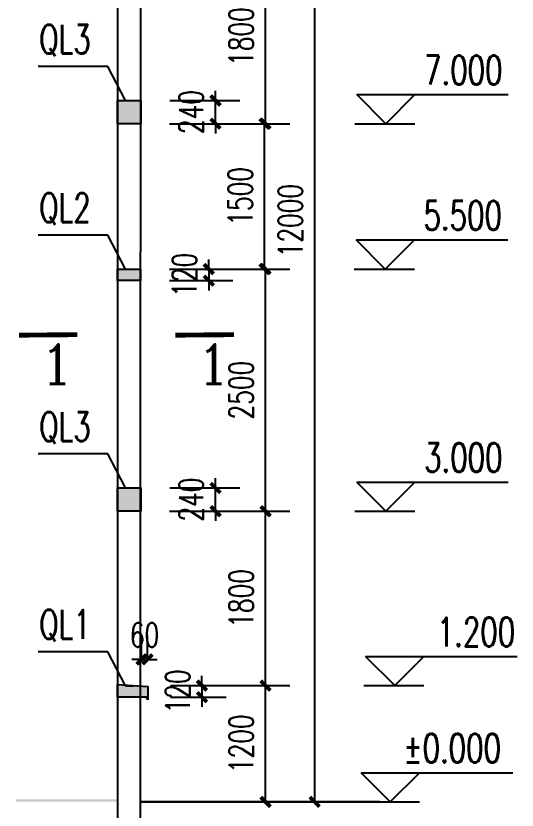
# Model space of a CAD drawing. Extents: x -89996 to 1006241, y -2176 to 440573.
# Drawn here: x 623135 to 633492, y 141760 to 158158 of the extents above; entities that cross this region are included whole.
import ezdxf

# ---------------------------------------------------------------- set-up
doc = ezdxf.new("R2010")
doc.units = 0
doc.header["$LTSCALE"] = 1000
doc.header["$MEASUREMENT"] = 0
for name, color, linetype in [('AXIS', 3, 'Continuous'), ('BOLT', 251, 'Continuous'), ('DIM_LEAD', 3, 'Continuous'), ('DIM_SYMB', 3, 'Continuous'), ('FZX', 31, 'Continuous'), ('MC', 132, 'Continuous'), ('PUB_TEXT', 7, 'Continuous'), ('WALL', 9, 'Continuous')]:
    doc.layers.add(name, color=color, linetype=linetype)
doc.styles.add('_TCH_DIM', font='SIMPLEX', dxfattribs={"bigfont": 'GBCBIG'})
doc.styles.add('_TCH_DIM_T3', font='SIMPLEX', dxfattribs={"width": 0.705882, "bigfont": 'GBCBIG'})
doc.styles.add('_TCH_LABEL', font='COMPLEX', dxfattribs={"bigfont": 'GBCBIG'})
doc.dimstyles.new('TCH-200-2', dxfattribs={"dimtxt": 500, "dimasz": 200, "dimexe": 500, "dimexo": 600, "dimgap": 252.5, "dimtad": 1, "dimdec": 0, "dimlfac": 0.5, "dimzin": 0, "dimdsep": 46, "dimtxsty": '_TCH_DIM_T3', "dimblk": 'ARCHTICK', "dimcen": 0.09, "dimclrd": 124, "dimclre": 124, "dimclrt": 7, "dimazin": 2, "dimtfac": 1, "dimtdec": 0, "dimtix": 1, "dimtmove": 2, "dimatfit": 3, "dimfxl": 0, "dimtolj": 1, "dimtzin": 0, "dimarcsym": 0})

# ---------------------------------------------------------------- blocks, each defined once
blk = doc.blocks.new('_ArchTick')
at = {"color": 0, "linetype": 'ByBlock', "const_width": 0.4}
blk.add_lwpolyline([(-0.5, -0.5), (0.5, 0.5)], dxfattribs=at)
blk = doc.blocks.new('*D1154')
at = {"layer": 'AXIS', "color": 124, "lineweight": -2, "transparency": 16777216}
for p, q in [((626980, 144331), (626980, 144531)), ((626333, 144331), (627480, 144331)), ((626980, 144331), (626980, 144091)), ((626333, 144091), (627480, 144091)), ((626980, 144091), (626980, 143891))]:
    blk.add_line(p, q, dxfattribs=at)
at = {"layer": 'Defpoints', "color": 0, "transparency": 16777216}
for p in [(625733, 144331), (625733, 144091), (626980, 144091)]:
    blk.add_point(p, dxfattribs=at)
at = {"layer": 'AXIS', "color": 124, "lineweight": -2, "transparency": 16777216, "xscale": 200, "yscale": 200, "zscale": 200}
for p, rotation in [((626980, 144331), 270), ((626980, 144091), 90)]:
    blk.add_blockref('_ArchTick', p, dxfattribs=dict(at, rotation=rotation))
at = {"layer": 'AXIS', "color": 7, "transparency": 16777216, "insert": (626478, 144211), "char_height": 500, "attachment_point": 5, "rotation": 90, "style": '_TCH_DIM_T3'}
blk.add_mtext('\\A1;120', dxfattribs=at)
blk = doc.blocks.new('*D1156')
at = {"layer": 'AXIS', "color": 124, "lineweight": -2, "transparency": 16777216}
for p, q in [((627120, 152931), (627120, 153131)), ((626312, 152931), (627620, 152931)), ((627120, 152931), (627120, 152691)), ((626312, 152691), (627620, 152691)), ((627120, 152691), (627120, 152491))]:
    blk.add_line(p, q, dxfattribs=at)
at = {"layer": 'Defpoints', "color": 0, "transparency": 16777216}
for p in [(625712, 152931), (625712, 152691), (627120, 152691)]:
    blk.add_point(p, dxfattribs=at)
at = {"layer": 'AXIS', "color": 124, "lineweight": -2, "transparency": 16777216, "xscale": 200, "yscale": 200, "zscale": 200}
for p, rotation in [((627120, 152931), 270), ((627120, 152691), 90)]:
    blk.add_blockref('_ArchTick', p, dxfattribs=dict(at, rotation=rotation))
at = {"layer": 'AXIS', "color": 7, "transparency": 16777216, "insert": (626618, 152811), "char_height": 500, "attachment_point": 5, "rotation": 90, "style": '_TCH_DIM_T3'}
blk.add_mtext('\\A1;120', dxfattribs=at)
blk = doc.blocks.new('*D1157')
at = {"layer": 'AXIS', "color": 124, "lineweight": -2, "transparency": 16777216}
for p, q in [((625733, 144911), (625733, 145373)), ((625854, 144898), (625854, 145373)), ((625733, 144873), (625533, 144873)), ((625733, 144873), (625854, 144873)), ((625854, 144873), (626054, 144873))]:
    blk.add_line(p, q, dxfattribs=at)
at = {"layer": 'Defpoints', "color": 0, "transparency": 16777216}
for p in [(625854, 144873), (625733, 144311), (625854, 144298)]:
    blk.add_point(p, dxfattribs=at)
at = {"layer": 'AXIS', "color": 124, "lineweight": -2, "transparency": 16777216, "xscale": 200, "yscale": 200, "zscale": 200}
blk.add_blockref('_ArchTick', (625733, 144873), dxfattribs=at)
at = {"layer": 'AXIS', "color": 124, "lineweight": -2, "transparency": 16777216, "xscale": 200, "yscale": 200, "zscale": 200, "rotation": 180}
blk.add_blockref('_ArchTick', (625854, 144873), dxfattribs=at)
at = {"layer": 'AXIS', "color": 7, "transparency": 16777216, "insert": (625793, 145376), "char_height": 500, "attachment_point": 5, "style": '_TCH_DIM_T3'}
blk.add_mtext('\\A1;60', dxfattribs=at)
blk = doc.blocks.new('*D1159')
at = {"layer": 'AXIS', "color": 124, "lineweight": -2, "transparency": 16777216}
for p, q in [((626333, 144331), (628793, 144331)), ((628293, 141931), (628293, 144331)), ((626313, 141931), (628793, 141931))]:
    blk.add_line(p, q, dxfattribs=at)
at = {"layer": 'Defpoints', "color": 0, "transparency": 16777216}
for p in [(625733, 144331), (628293, 144331), (625713, 141931)]:
    blk.add_point(p, dxfattribs=at)
at = {"layer": 'AXIS', "color": 124, "lineweight": -2, "transparency": 16777216, "xscale": 200, "yscale": 200, "zscale": 200}
for p, rotation in [((628293, 144331), 90), ((628293, 141931), 270)]:
    blk.add_blockref('_ArchTick', p, dxfattribs=dict(at, rotation=rotation))
at = {"layer": 'AXIS', "color": 7, "transparency": 16777216, "insert": (627791, 143131), "char_height": 500, "attachment_point": 5, "rotation": 90, "style": '_TCH_DIM_T3'}
blk.add_mtext('\\A1;1200', dxfattribs=at)
blk = doc.blocks.new('*D1160')
at = {"layer": 'AXIS', "color": 124, "lineweight": -2, "transparency": 16777216}
for p, q in [((626312, 147931), (628793, 147931)), ((628293, 144331), (628293, 147931)), ((626333, 144331), (628793, 144331))]:
    blk.add_line(p, q, dxfattribs=at)
at = {"layer": 'Defpoints', "color": 0, "transparency": 16777216}
for p in [(625712, 147931), (628293, 147931), (625733, 144331)]:
    blk.add_point(p, dxfattribs=at)
at = {"layer": 'AXIS', "color": 124, "lineweight": -2, "transparency": 16777216, "xscale": 200, "yscale": 200, "zscale": 200}
for p, rotation in [((628293, 147931), 90), ((628293, 144331), 270)]:
    blk.add_blockref('_ArchTick', p, dxfattribs=dict(at, rotation=rotation))
at = {"layer": 'AXIS', "color": 7, "transparency": 16777216, "insert": (627791, 146131), "char_height": 500, "attachment_point": 5, "rotation": 90, "style": '_TCH_DIM_T3'}
blk.add_mtext('\\A1;1800', dxfattribs=at)
blk = doc.blocks.new('*D1165')
at = {"layer": 'AXIS', "color": 124, "lineweight": -2, "transparency": 16777216}
for p, q in [((626312, 152931), (628793, 152931)), ((628293, 147931), (628293, 152931)), ((626312, 147931), (628793, 147931))]:
    blk.add_line(p, q, dxfattribs=at)
at = {"layer": 'Defpoints', "color": 0, "transparency": 16777216}
for p in [(625712, 152931), (628293, 152931), (625712, 147931)]:
    blk.add_point(p, dxfattribs=at)
at = {"layer": 'AXIS', "color": 124, "lineweight": -2, "transparency": 16777216, "xscale": 200, "yscale": 200, "zscale": 200}
for p, rotation in [((628293, 152931), 90), ((628293, 147931), 270)]:
    blk.add_blockref('_ArchTick', p, dxfattribs=dict(at, rotation=rotation))
at = {"layer": 'AXIS', "color": 7, "transparency": 16777216, "insert": (627791, 150431), "char_height": 500, "attachment_point": 5, "rotation": 90, "style": '_TCH_DIM_T3'}
blk.add_mtext('\\A1;2500', dxfattribs=at)
blk = doc.blocks.new('*D1166')
at = {"layer": 'AXIS', "color": 124, "lineweight": -2, "transparency": 16777216}
for p, q in [((626313, 155931), (628773, 155931)), ((628273, 152931), (628273, 155931)), ((626312, 152931), (628773, 152931))]:
    blk.add_line(p, q, dxfattribs=at)
at = {"layer": 'Defpoints', "color": 0, "transparency": 16777216}
for p in [(625713, 155931), (628273, 155931), (625712, 152931)]:
    blk.add_point(p, dxfattribs=at)
at = {"layer": 'AXIS', "color": 124, "lineweight": -2, "transparency": 16777216, "xscale": 200, "yscale": 200, "zscale": 200}
for p, rotation in [((628273, 155931), 90), ((628273, 152931), 270)]:
    blk.add_blockref('_ArchTick', p, dxfattribs=dict(at, rotation=rotation))
at = {"layer": 'AXIS', "color": 7, "transparency": 16777216, "insert": (627771, 154431), "char_height": 500, "attachment_point": 5, "rotation": 90, "style": '_TCH_DIM_T3'}
blk.add_mtext('\\A1;1500', dxfattribs=at)
blk = doc.blocks.new('*D1161')
at = {"layer": 'AXIS', "color": 124, "lineweight": -2, "transparency": 16777216}
for p, q in [((626533, 165931), (629809, 165931)), ((629309, 141931), (629309, 165931)), ((626313, 141931), (629809, 141931))]:
    blk.add_line(p, q, dxfattribs=at)
at = {"layer": 'Defpoints', "color": 0, "transparency": 16777216}
for p in [(625933, 165931), (629309, 165931), (625713, 141931)]:
    blk.add_point(p, dxfattribs=at)
at = {"layer": 'AXIS', "color": 124, "lineweight": -2, "transparency": 16777216, "xscale": 200, "yscale": 200, "zscale": 200}
for p, rotation in [((629309, 165931), 90), ((629309, 141931), 270)]:
    blk.add_blockref('_ArchTick', p, dxfattribs=dict(at, rotation=rotation))
at = {"layer": 'AXIS', "color": 7, "transparency": 16777216, "insert": (628806, 153931), "char_height": 500, "attachment_point": 5, "rotation": 90, "style": '_TCH_DIM_T3'}
blk.add_mtext('\\A1;12000', dxfattribs=at)
blk = doc.blocks.new('*D1168')
at = {"layer": 'AXIS', "color": 124, "lineweight": -2, "transparency": 16777216}
for p, q in [((627260, 156411), (627260, 156611)), ((626313, 156411), (627760, 156411)), ((627260, 155931), (627260, 156411)), ((626333, 155931), (627760, 155931)), ((627260, 155931), (627260, 155731))]:
    blk.add_line(p, q, dxfattribs=at)
at = {"layer": 'Defpoints', "color": 0, "transparency": 16777216}
for p in [(625713, 156411), (627260, 156411), (625733, 155931)]:
    blk.add_point(p, dxfattribs=at)
at = {"layer": 'AXIS', "color": 124, "lineweight": -2, "transparency": 16777216, "xscale": 200, "yscale": 200, "zscale": 200}
for p, rotation in [((627260, 156411), 270), ((627260, 155931), 90)]:
    blk.add_blockref('_ArchTick', p, dxfattribs=dict(at, rotation=rotation))
at = {"layer": 'AXIS', "color": 7, "transparency": 16777216, "insert": (626757, 156171), "char_height": 500, "attachment_point": 5, "rotation": 90, "style": '_TCH_DIM_T3'}
blk.add_mtext('\\A1;240', dxfattribs=at)
blk = doc.blocks.new('*D1151')
at = {"layer": 'AXIS', "color": 124, "lineweight": -2, "transparency": 16777216}
for p, q in [((626312, 159531), (628793, 159531)), ((628293, 155931), (628293, 159531)), ((626312, 155931), (628793, 155931))]:
    blk.add_line(p, q, dxfattribs=at)
at = {"layer": 'Defpoints', "color": 0, "transparency": 16777216}
for p in [(625712, 159531), (628293, 159531), (625712, 155931)]:
    blk.add_point(p, dxfattribs=at)
at = {"layer": 'AXIS', "color": 124, "lineweight": -2, "transparency": 16777216, "xscale": 200, "yscale": 200, "zscale": 200}
for p, rotation in [((628293, 159531), 90), ((628293, 155931), 270)]:
    blk.add_blockref('_ArchTick', p, dxfattribs=dict(at, rotation=rotation))
at = {"layer": 'AXIS', "color": 7, "transparency": 16777216, "insert": (627791, 157731), "char_height": 500, "attachment_point": 5, "rotation": 90, "style": '_TCH_DIM_T3'}
blk.add_mtext('\\A1;1800', dxfattribs=at)
blk = doc.blocks.new('*D1164')
at = {"layer": 'AXIS', "color": 124, "lineweight": -2, "transparency": 16777216}
for p, q in [((627260, 148411), (627260, 148611)), ((626313, 148411), (627760, 148411)), ((627260, 147931), (627260, 148411)), ((626333, 147931), (627760, 147931)), ((627260, 147931), (627260, 147731))]:
    blk.add_line(p, q, dxfattribs=at)
at = {"layer": 'Defpoints', "color": 0, "transparency": 16777216}
for p in [(625713, 148411), (627260, 148411), (625733, 147931)]:
    blk.add_point(p, dxfattribs=at)
at = {"layer": 'AXIS', "color": 124, "lineweight": -2, "transparency": 16777216, "xscale": 200, "yscale": 200, "zscale": 200}
for p, rotation in [((627260, 148411), 270), ((627260, 147931), 90)]:
    blk.add_blockref('_ArchTick', p, dxfattribs=dict(at, rotation=rotation))
at = {"layer": 'AXIS', "color": 7, "transparency": 16777216, "insert": (626757, 148171), "char_height": 500, "attachment_point": 5, "rotation": 90, "style": '_TCH_DIM_T3'}
blk.add_mtext('\\A1;240', dxfattribs=at)

msp = doc.modelspace()

# ---------------------------------------------------------------- hatches: boundary and pattern name
at = {"layer": 'BOLT'}
h = msp.add_hatch(color=256, dxfattribs=at)
h.dxf.hatch_style = 1
h.paths.add_polyline_path([(625713.18, 156411.32), (625233.18, 156411.32), (625233.18, 155931.48), (625713.18, 155931.48)])
h = msp.add_hatch(color=256, dxfattribs=at)
h.dxf.hatch_style = 1
h.paths.add_polyline_path([(625712.05, 152931.48), (625233.18, 152931.48), (625233.18, 152691.48), (625712.05, 152691.48)])
h = msp.add_hatch(color=256, dxfattribs=at)
h.dxf.hatch_style = 1
h.paths.add_polyline_path([(625713.18, 148411.32), (625233.18, 148411.32), (625233.18, 147931.48), (625713.18, 147931.48)])
h = msp.add_hatch(color=256, dxfattribs=at)
h.dxf.hatch_style = 1
h.paths.add_polyline_path([(625858.64, 144311.48), (625233.18, 144351.48), (625233.18, 144091.48), (625858.64, 144091.48)])

# ---------------------------------------------------------------- linework, layer by layer
for p, q in [((625858.64, 144036.7), (625814.12, 144091.48)), ((625858.64, 144091.48), (625858.64, 144036.7))]:
    msp.add_line(p, q)
msp.add_trace([(625233.18, 141981.48), (625233.18, 141931.48), (623134.58, 141981.48), (623134.58, 141931.48)])
at = {"layer": 'AXIS'}
for p, q in [((630779.69, 155931.48), (630179.69, 156531.48)), ((630179.69, 156531.48), (633309.69, 156531.48)), ((630779.69, 155931.48), (631379.69, 156531.48)), ((630139.69, 155931.48), (631379.69, 155931.48)), ((630768, 152931.48), (630168, 153531.48)), ((630168, 153531.48), (633298, 153531.48)), ((630768, 152931.48), (631368, 153531.48)), ((630128, 152931.48), (631368, 152931.48)), ((630779.69, 147931.48), (630179.69, 148531.48)), ((630179.69, 148531.48), (633309.69, 148531.48)), ((630779.69, 147931.48), (631379.69, 148531.48)), ((630139.69, 147931.48), (631379.69, 147931.48)), ((630961.79, 144331.48), (630361.79, 144931.48)), ((630361.79, 144931.48), (633491.79, 144931.48)), ((630961.79, 144331.48), (631561.79, 144931.48)), ((630321.79, 144331.48), (631561.79, 144331.48)), ((630871.79, 141931.48), (630271.79, 142531.48)), ((630271.79, 142531.48), (633401.79, 142531.48)), ((630871.79, 141931.48), (631471.79, 142531.48)), ((630231.79, 141931.48), (631471.79, 141931.48))]:
    msp.add_line(p, q, dxfattribs=at)
at = {"layer": 'DIM_LEAD'}
for p, q in [((625036.74, 157113.45), (623595.64, 157113.45)), ((625403.18, 156411.32), (625036.74, 157113.45)), ((625036.74, 153633.61), (623595.64, 153633.61)), ((625403.18, 152931.48), (625036.74, 153633.61)), ((625036.74, 149113.45), (623595.64, 149113.45)), ((625403.18, 148411.32), (625036.74, 149113.45)), ((625036.74, 145031.13), (623595.64, 145031.13)), ((625403.18, 144328.99), (625036.74, 145031.13))]:
    msp.add_line(p, q, dxfattribs=at)
at = {"layer": 'DIM_SYMB', "const_width": 100}
for points in [[(623196.59, 151565.84), (624406.78, 151576.28)], [(626430.77, 151565.84), (627640.97, 151576.28)]]:
    msp.add_lwpolyline(points, dxfattribs=at)
at = {"layer": 'FZX'}
for points in [[(625713.18, 165451.48), (625233.18, 165451.48), (625232.74, 141132.02), (625712.74, 141132.02)], [(625713.18, 165451.48), (625233.18, 165451.48), (625233.18, 156411.32), (625713.18, 156411.32)], [(625233.18, 156411.32), (625713.18, 156411.32), (625713.18, 155931.48), (625233.18, 155931.48)], [(625233.18, 152931.48), (625712.05, 152931.48), (625712.05, 152691.48), (625233.18, 152691.48)], [(625233.18, 148411.32), (625713.18, 148411.32), (625713.18, 147931.48), (625233.18, 147931.48)], [(625233.18, 144351.48), (625858.64, 144311.48), (625858.64, 144091.48), (625233.18, 144091.48)]]:
    msp.add_lwpolyline(points, close=True, dxfattribs=at)
at = {"layer": 'MC'}
msp.add_line((625403.18, 144328.99), (625563.18, 144328.99), dxfattribs=at)
at = {"layer": 'WALL', "const_width": 50}
msp.add_lwpolyline([(625713.18, 141931.48), (630659.13, 141931.48)], dxfattribs=at)

# ---------------------------------------------------------------- texts
at = {"layer": 'PUB_TEXT', "style": '_TCH_DIM', "width": 0.705882}
for s, p in [('QL3', (623619.75, 157380.12)), ('7.000', (631569.69, 156741.48)), ('QL2', (623619.75, 153900.28)), ('5.500', (631558, 153741.48)), ('QL3', (623619.75, 149380.12)), ('3.000', (631569.69, 148741.48)), ('QL1', (623619.75, 145297.79)), ('1.200', (631831.79, 145141.48)), ('%%P0.000', (631141.79, 142741.48))]:
    msp.add_text(s, height=595, dxfattribs=at).set_placement(p)
at = {"layer": 'PUB_TEXT', "style": '_TCH_LABEL'}
for p in [(623631.11, 150562.29), (626865.29, 150562.29)]:
    msp.add_text('1', height=811.18, dxfattribs=at).set_placement(p)

# ---------------------------------------------------------------- dimensions: what is measured, and where the dimension line sits
at = {"layer": 'AXIS'}
for base, p1, p2, picture, middle in [((629308.81, 165931.48), (625713.18, 141931.48), (625933.18, 165931.48), '*D1161', (628806.31, 153931.48)), ((628293.05, 159531.48), (625712.05, 155931.48), (625712.05, 159531.48), '*D1151', (627790.55, 157731.48)), ((627259.55, 156411.32), (625733.18, 155931.48), (625713.18, 156411.32), '*D1168', (626757.05, 156171.4)), ((628273.05, 155931.48), (625712.05, 152931.48), (625713.18, 155931.48), '*D1166', (627770.55, 154431.48)), ((628293.05, 152931.48), (625712.05, 147931.48), (625712.05, 152931.48), '*D1165', (627790.55, 150431.48)), ((627259.55, 148411.32), (625733.18, 147931.48), (625713.18, 148411.32), '*D1164', (626757.05, 148171.4)), ((628293.05, 147931.48), (625733.18, 144331.48), (625712.05, 147931.48), '*D1160', (627790.55, 146131.48)), ((628293.05, 144331.48), (625713.18, 141931.48), (625733.18, 144331.48), '*D1159', (627790.55, 143131.48))]:
    dim = msp.add_linear_dim(base=base, p1=p1, p2=p2, angle=90, dimstyle='TCH-200-2', dxfattribs=at)
    dim.commit()
    dim.dimension.update_dxf_attribs({"geometry": picture, "text_midpoint": middle})
for base, p1, p2, picture, middle in [((627120.34, 152691.48), (625712.05, 152931.48), (625712.05, 152691.48), '*D1156', (626617.84, 152811.48)), ((626980.49, 144091.48), (625733.18, 144331.48), (625733.18, 144091.48), '*D1154', (626477.99, 144211.48))]:
    dim = msp.add_linear_dim(base=base, p1=p1, p2=p2, angle=90, text='120', dimstyle='TCH-200-2', dxfattribs=at)
    dim.commit()
    dim.dimension.update_dxf_attribs({"geometry": picture, "text_midpoint": middle})
dim = msp.add_linear_dim(base=(625853.64, 144873.12), p1=(625733.18, 144311.48), p2=(625853.64, 144298.34), dimstyle='TCH-200-2', dxfattribs=at)
dim.commit()
dim.dimension.update_dxf_attribs({"geometry": '*D1157', "text_midpoint": (625793.41, 145375.62)})

doc.saveas('drawing.dxf')
